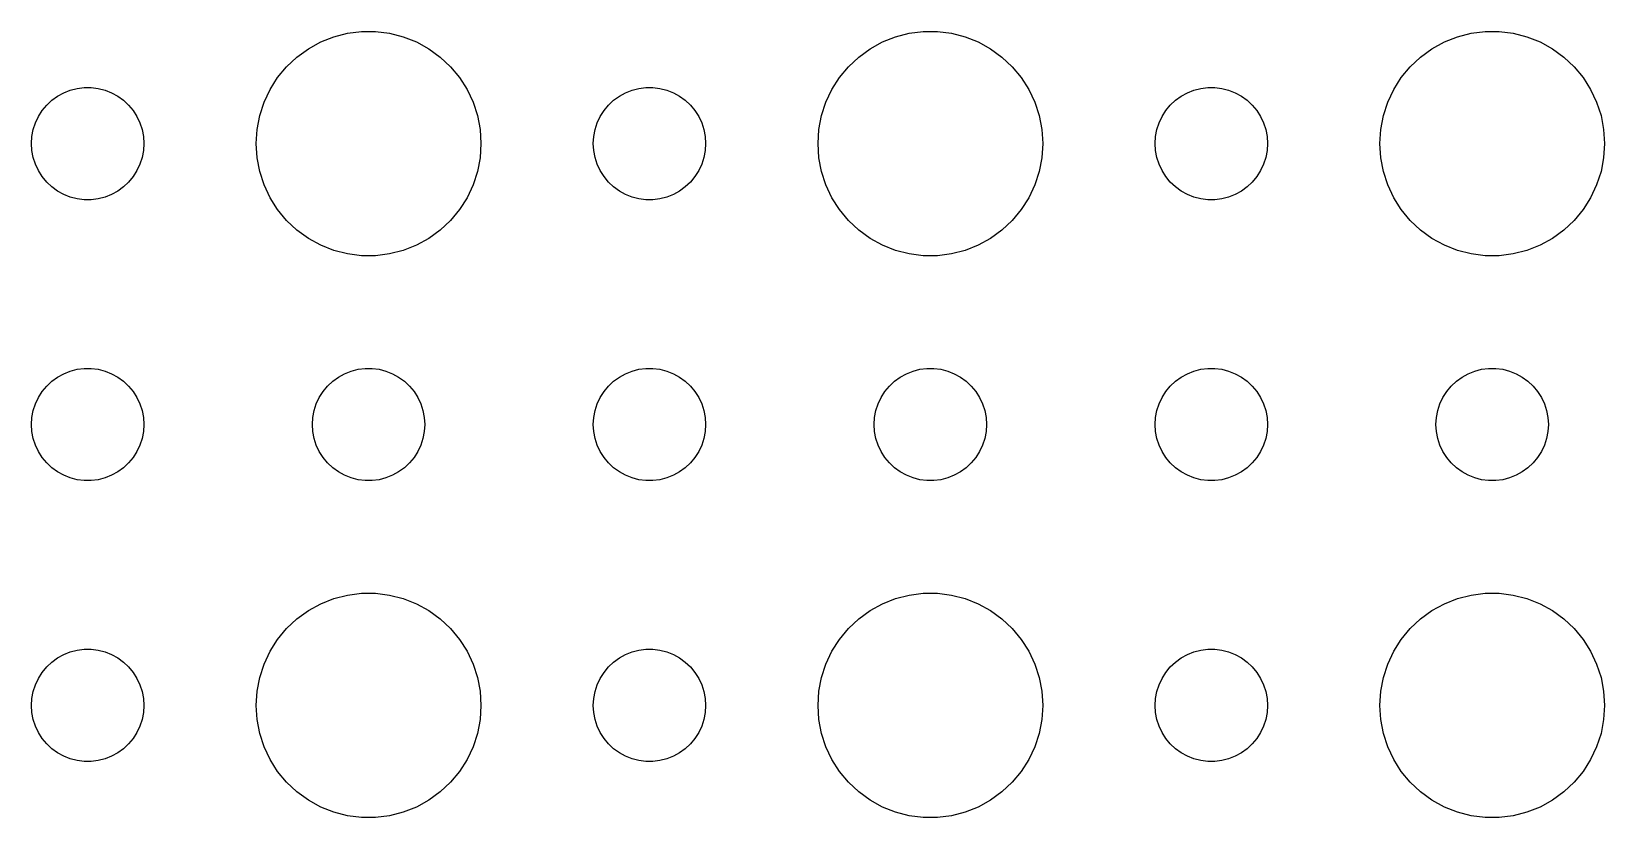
# Model space of a CAD drawing. Header units: metres. Extents: x -157 to 157, y -157 to 157.
# Drawn here: x -39 to 3, y 57.01 to 77.99 of the extents above; entities that cross this region are included whole.
import ezdxf

# ---------------------------------------------------------------- set-up
doc = ezdxf.new("R2010")
doc.units = ezdxf.units.M

msp = doc.modelspace()

# ---------------------------------------------------------------- linework, layer by layer
for p, q in [((-31.6075, 77.533), (-31.2773, 77.7145)), ((-31.2773, 77.7145), (-30.927, 77.8532)), ((-30.927, 77.8532), (-30.5621, 77.9469)), ((-30.5621, 77.9469), (-30.1884, 77.9941)), ((-30.1884, 77.9941), (-29.8116, 77.9941)), ((-29.8116, 77.9941), (-29.4379, 77.9469)), ((-29.4379, 77.9469), (-29.0729, 77.8532)), ((-29.0729, 77.8532), (-28.7227, 77.7145)), ((-28.7227, 77.7145), (-28.3925, 77.533)), ((-16.6075, 77.533), (-16.2773, 77.7145)), ((-16.2773, 77.7145), (-15.927, 77.8532)), ((-15.927, 77.8532), (-15.5621, 77.9469)), ((-15.5621, 77.9469), (-15.1884, 77.9941)), ((-15.1884, 77.9941), (-14.8116, 77.9941)), ((-14.8116, 77.9941), (-14.4379, 77.9469)), ((-14.4379, 77.9469), (-14.0729, 77.8532)), ((-14.0729, 77.8532), (-13.7227, 77.7145)), ((-13.7227, 77.7145), (-13.3925, 77.533)), ((-1.60747, 77.533), (-1.27733, 77.7145)), ((-1.27733, 77.7145), (-0.92705, 77.8532)), ((-0.92705, 77.8532), (-0.56213, 77.9469)), ((-0.56213, 77.9469), (-0.18837, 77.9941)), ((-0.18837, 77.9941), (0.18837, 77.9941)), ((0.18837, 77.9941), (0.56213, 77.9469)), ((0.56213, 77.9469), (0.92705, 77.8532)), ((0.92705, 77.8532), (1.27733, 77.7145)), ((1.27733, 77.7145), (1.60747, 77.533)), ((-32.1869, 77.0536), (-31.9123, 77.3115)), ((-31.9123, 77.3115), (-31.6075, 77.533)), ((-28.3925, 77.533), (-28.0877, 77.3115)), ((-28.0877, 77.3115), (-27.8131, 77.0536)), ((-17.1869, 77.0536), (-16.9123, 77.3115)), ((-16.9123, 77.3115), (-16.6075, 77.533)), ((-13.3925, 77.533), (-13.0877, 77.3115)), ((-13.0877, 77.3115), (-12.8131, 77.0536)), ((-2.1869, 77.0536), (-1.91226, 77.3115)), ((-1.91226, 77.3115), (-1.60747, 77.533)), ((1.60747, 77.533), (1.91226, 77.3115)), ((1.91226, 77.3115), (2.1869, 77.0536)), ((-32.427, 76.7634), (-32.1869, 77.0536)), ((-27.8131, 77.0536), (-27.5729, 76.7634)), ((-17.427, 76.7634), (-17.1869, 77.0536)), ((-12.8131, 77.0536), (-12.5729, 76.7634)), ((-2.42705, 76.7634), (-2.1869, 77.0536)), ((2.1869, 77.0536), (2.42705, 76.7634)), ((-37.9635, 76.4266), (-37.7811, 76.4734)), ((-37.7811, 76.4734), (-37.5942, 76.497)), ((-37.5942, 76.497), (-37.4058, 76.497)), ((-37.4058, 76.497), (-37.2189, 76.4734)), ((-37.2189, 76.4734), (-37.0365, 76.4266)), ((-32.7893, 76.1044), (-32.6289, 76.4453)), ((-32.6289, 76.4453), (-32.427, 76.7634)), ((-27.5729, 76.7634), (-27.3711, 76.4453)), ((-27.3711, 76.4453), (-27.2107, 76.1044)), ((-22.9635, 76.4266), (-22.7811, 76.4734)), ((-22.7811, 76.4734), (-22.5942, 76.497)), ((-22.5942, 76.497), (-22.4058, 76.497)), ((-22.4058, 76.497), (-22.2189, 76.4734)), ((-22.2189, 76.4734), (-22.0365, 76.4266)), ((-17.7893, 76.1044), (-17.6289, 76.4453)), ((-17.6289, 76.4453), (-17.427, 76.7634)), ((-12.5729, 76.7634), (-12.3711, 76.4453)), ((-12.3711, 76.4453), (-12.2107, 76.1044)), ((-7.96352, 76.4266), (-7.78107, 76.4734)), ((-7.78107, 76.4734), (-7.59418, 76.497)), ((-7.59418, 76.497), (-7.40581, 76.497)), ((-7.40581, 76.497), (-7.21892, 76.4734)), ((-7.21892, 76.4734), (-7.03647, 76.4266)), ((-2.78932, 76.1044), (-2.62891, 76.4453)), ((-2.62891, 76.4453), (-2.42705, 76.7634)), ((2.42705, 76.7634), (2.62891, 76.4453)), ((2.62891, 76.4453), (2.78932, 76.1044)), ((-38.7135, 75.8817), (-38.5934, 76.0268)), ((-38.5934, 76.0268), (-38.4561, 76.1558)), ((-38.4561, 76.1558), (-38.3037, 76.2665)), ((-38.3037, 76.2665), (-38.1387, 76.3572)), ((-38.1387, 76.3572), (-37.9635, 76.4266)), ((-37.0365, 76.4266), (-36.8613, 76.3572)), ((-36.8613, 76.3572), (-36.6963, 76.2665)), ((-36.6963, 76.2665), (-36.5439, 76.1558)), ((-36.5439, 76.1558), (-36.4065, 76.0268)), ((-36.4065, 76.0268), (-36.2865, 75.8817)), ((-32.9057, 75.7461), (-32.7893, 76.1044)), ((-27.2107, 76.1044), (-27.0942, 75.7461)), ((-23.7135, 75.8817), (-23.5934, 76.0268)), ((-23.5934, 76.0268), (-23.4561, 76.1558)), ((-23.4561, 76.1558), (-23.3037, 76.2665)), ((-23.3037, 76.2665), (-23.1387, 76.3572)), ((-23.1387, 76.3572), (-22.9635, 76.4266)), ((-22.0365, 76.4266), (-21.8613, 76.3572)), ((-21.8613, 76.3572), (-21.6963, 76.2665)), ((-21.6963, 76.2665), (-21.5439, 76.1558)), ((-21.5439, 76.1558), (-21.4065, 76.0268)), ((-21.4065, 76.0268), (-21.2865, 75.8817)), ((-17.9057, 75.7461), (-17.7893, 76.1044)), ((-12.2107, 76.1044), (-12.0942, 75.7461)), ((-8.71352, 75.8817), (-8.59344, 76.0268)), ((-8.59344, 76.0268), (-8.45613, 76.1558)), ((-8.45613, 76.1558), (-8.30373, 76.2665)), ((-8.30373, 76.2665), (-8.13866, 76.3572)), ((-8.13866, 76.3572), (-7.96352, 76.4266)), ((-7.03647, 76.4266), (-6.86133, 76.3572)), ((-6.86133, 76.3572), (-6.69626, 76.2665)), ((-6.69626, 76.2665), (-6.54385, 76.1558)), ((-6.54385, 76.1558), (-6.40654, 76.0268)), ((-6.40654, 76.0268), (-6.28647, 75.8817)), ((-2.90575, 75.7461), (-2.78932, 76.1044)), ((2.78932, 76.1044), (2.90575, 75.7461)), ((-38.8947, 75.5522), (-38.8145, 75.7226)), ((-38.8145, 75.7226), (-38.7135, 75.8817)), ((-36.2865, 75.8817), (-36.1855, 75.7226)), ((-36.1855, 75.7226), (-36.1053, 75.5522)), ((-32.9763, 75.376), (-32.9057, 75.7461)), ((-27.0942, 75.7461), (-27.0237, 75.376)), ((-23.8947, 75.5522), (-23.8145, 75.7226)), ((-23.8145, 75.7226), (-23.7135, 75.8817)), ((-21.2865, 75.8817), (-21.1855, 75.7226)), ((-21.1855, 75.7226), (-21.1053, 75.5522)), ((-17.9763, 75.376), (-17.9057, 75.7461)), ((-12.0942, 75.7461), (-12.0237, 75.376)), ((-8.89465, 75.5522), (-8.81445, 75.7226)), ((-8.81445, 75.7226), (-8.71352, 75.8817)), ((-6.28647, 75.8817), (-6.18553, 75.7226)), ((-6.18553, 75.7226), (-6.10533, 75.5522)), ((-2.97633, 75.376), (-2.90575, 75.7461)), ((2.90575, 75.7461), (2.97633, 75.376)), ((-39, 75), (-38.9882, 75.188)), ((-38.9882, 75.188), (-38.9529, 75.373)), ((-38.9529, 75.373), (-38.8947, 75.5522)), ((-36.1053, 75.5522), (-36.0471, 75.373)), ((-36.0471, 75.373), (-36.0118, 75.188)), ((-36.0118, 75.188), (-36, 75)), ((-33, 75), (-32.9763, 75.376)), ((-27.0237, 75.376), (-27, 75)), ((-24, 75), (-23.9882, 75.188)), ((-23.9882, 75.188), (-23.9529, 75.373)), ((-23.9529, 75.373), (-23.8947, 75.5522)), ((-21.1053, 75.5522), (-21.0471, 75.373)), ((-21.0471, 75.373), (-21.0118, 75.188)), ((-21.0118, 75.188), (-21, 75)), ((-18, 75), (-17.9763, 75.376)), ((-12.0237, 75.376), (-12, 75)), ((-9, 75), (-8.98816, 75.188)), ((-8.98816, 75.188), (-8.95287, 75.373)), ((-8.95287, 75.373), (-8.89465, 75.5522)), ((-6.10533, 75.5522), (-6.04712, 75.373)), ((-6.04712, 75.373), (-6.01183, 75.188)), ((-6.01183, 75.188), (-6, 75)), ((-3, 75), (-2.97633, 75.376)), ((2.97633, 75.376), (3, 75)), ((-38.9882, 74.812), (-39, 75)), ((-38.9529, 74.627), (-38.9882, 74.812)), ((-36.0118, 74.812), (-36.0471, 74.627)), ((-36, 75), (-36.0118, 74.812)), ((-32.9763, 74.624), (-33, 75)), ((-27, 75), (-27.0237, 74.624)), ((-23.9882, 74.812), (-24, 75)), ((-23.9529, 74.627), (-23.9882, 74.812)), ((-21.0118, 74.812), (-21.0471, 74.627)), ((-21, 75), (-21.0118, 74.812)), ((-17.9763, 74.624), (-18, 75)), ((-12, 75), (-12.0237, 74.624)), ((-8.98816, 74.812), (-9, 75)), ((-8.95287, 74.627), (-8.98816, 74.812)), ((-6.01183, 74.812), (-6.04712, 74.627)), ((-6, 75), (-6.01183, 74.812)), ((-2.97633, 74.624), (-3, 75)), ((3, 75), (2.97633, 74.624)), ((-38.8947, 74.4478), (-38.9529, 74.627)), ((-38.8145, 74.2774), (-38.8947, 74.4478)), ((-36.1053, 74.4478), (-36.1855, 74.2774)), ((-36.0471, 74.627), (-36.1053, 74.4478)), ((-32.9057, 74.2539), (-32.9763, 74.624)), ((-27.0237, 74.624), (-27.0942, 74.2539)), ((-23.8947, 74.4478), (-23.9529, 74.627)), ((-23.8145, 74.2774), (-23.8947, 74.4478)), ((-21.1053, 74.4478), (-21.1855, 74.2774)), ((-21.0471, 74.627), (-21.1053, 74.4478)), ((-17.9057, 74.2539), (-17.9763, 74.624)), ((-12.0237, 74.624), (-12.0942, 74.2539)), ((-8.89465, 74.4478), (-8.95287, 74.627)), ((-8.81445, 74.2774), (-8.89465, 74.4478)), ((-6.10533, 74.4478), (-6.18553, 74.2774)), ((-6.04712, 74.627), (-6.10533, 74.4478)), ((-2.90575, 74.2539), (-2.97633, 74.624)), ((2.97633, 74.624), (2.90575, 74.2539)), ((-38.7135, 74.1183), (-38.8145, 74.2774)), ((-38.5934, 73.9732), (-38.7135, 74.1183)), ((-38.4561, 73.8442), (-38.5934, 73.9732)), ((-36.4065, 73.9732), (-36.5439, 73.8442)), ((-36.2865, 74.1183), (-36.4065, 73.9732)), ((-36.1855, 74.2774), (-36.2865, 74.1183)), ((-32.7893, 73.8956), (-32.9057, 74.2539)), ((-27.0942, 74.2539), (-27.2107, 73.8956)), ((-23.7135, 74.1183), (-23.8145, 74.2774)), ((-23.5934, 73.9732), (-23.7135, 74.1183)), ((-23.4561, 73.8442), (-23.5934, 73.9732)), ((-21.4065, 73.9732), (-21.5439, 73.8442)), ((-21.2865, 74.1183), (-21.4065, 73.9732)), ((-21.1855, 74.2774), (-21.2865, 74.1183)), ((-17.7893, 73.8956), (-17.9057, 74.2539)), ((-12.0942, 74.2539), (-12.2107, 73.8956)), ((-8.71352, 74.1183), (-8.81445, 74.2774)), ((-8.59344, 73.9732), (-8.71352, 74.1183)), ((-8.45613, 73.8442), (-8.59344, 73.9732)), ((-6.40654, 73.9732), (-6.54385, 73.8442)), ((-6.28647, 74.1183), (-6.40654, 73.9732)), ((-6.18553, 74.2774), (-6.28647, 74.1183)), ((-2.78932, 73.8956), (-2.90575, 74.2539)), ((2.90575, 74.2539), (2.78932, 73.8956)), ((-38.3037, 73.7335), (-38.4561, 73.8442)), ((-38.1387, 73.6428), (-38.3037, 73.7335)), ((-37.9635, 73.5734), (-38.1387, 73.6428)), ((-37.7811, 73.5266), (-37.9635, 73.5734)), ((-37.5942, 73.503), (-37.7811, 73.5266)), ((-37.4058, 73.503), (-37.5942, 73.503)), ((-37.2189, 73.5266), (-37.4058, 73.503)), ((-37.0365, 73.5734), (-37.2189, 73.5266)), ((-36.8613, 73.6428), (-37.0365, 73.5734)), ((-36.6963, 73.7335), (-36.8613, 73.6428)), ((-36.5439, 73.8442), (-36.6963, 73.7335)), ((-32.6289, 73.5547), (-32.7893, 73.8956)), ((-32.427, 73.2366), (-32.6289, 73.5547)), ((-27.3711, 73.5547), (-27.5729, 73.2366)), ((-27.2107, 73.8956), (-27.3711, 73.5547)), ((-23.3037, 73.7335), (-23.4561, 73.8442)), ((-23.1387, 73.6428), (-23.3037, 73.7335)), ((-22.9635, 73.5734), (-23.1387, 73.6428)), ((-22.7811, 73.5266), (-22.9635, 73.5734)), ((-22.5942, 73.503), (-22.7811, 73.5266)), ((-22.4058, 73.503), (-22.5942, 73.503)), ((-22.2189, 73.5266), (-22.4058, 73.503)), ((-22.0365, 73.5734), (-22.2189, 73.5266)), ((-21.8613, 73.6428), (-22.0365, 73.5734)), ((-21.6963, 73.7335), (-21.8613, 73.6428)), ((-21.5439, 73.8442), (-21.6963, 73.7335)), ((-17.6289, 73.5547), (-17.7893, 73.8956)), ((-17.427, 73.2366), (-17.6289, 73.5547)), ((-12.3711, 73.5547), (-12.5729, 73.2366)), ((-12.2107, 73.8956), (-12.3711, 73.5547)), ((-8.30373, 73.7335), (-8.45613, 73.8442)), ((-8.13866, 73.6428), (-8.30373, 73.7335)), ((-7.96352, 73.5734), (-8.13866, 73.6428)), ((-7.78107, 73.5266), (-7.96352, 73.5734)), ((-7.59418, 73.503), (-7.78107, 73.5266)), ((-7.40581, 73.503), (-7.59418, 73.503)), ((-7.21892, 73.5266), (-7.40581, 73.503)), ((-7.03647, 73.5734), (-7.21892, 73.5266)), ((-6.86133, 73.6428), (-7.03647, 73.5734)), ((-6.69626, 73.7335), (-6.86133, 73.6428)), ((-6.54385, 73.8442), (-6.69626, 73.7335)), ((-2.62891, 73.5547), (-2.78932, 73.8956)), ((-2.42705, 73.2366), (-2.62891, 73.5547)), ((2.62891, 73.5547), (2.42705, 73.2366)), ((2.78932, 73.8956), (2.62891, 73.5547)), ((-32.1869, 72.9464), (-32.427, 73.2366)), ((-27.5729, 73.2366), (-27.8131, 72.9464)), ((-17.1869, 72.9464), (-17.427, 73.2366)), ((-12.5729, 73.2366), (-12.8131, 72.9464)), ((-2.1869, 72.9464), (-2.42705, 73.2366)), ((2.42705, 73.2366), (2.1869, 72.9464)), ((-31.9123, 72.6885), (-32.1869, 72.9464)), ((-31.6075, 72.467), (-31.9123, 72.6885)), ((-28.0877, 72.6885), (-28.3925, 72.467)), ((-27.8131, 72.9464), (-28.0877, 72.6885)), ((-16.9123, 72.6885), (-17.1869, 72.9464)), ((-16.6075, 72.467), (-16.9123, 72.6885)), ((-13.0877, 72.6885), (-13.3925, 72.467)), ((-12.8131, 72.9464), (-13.0877, 72.6885)), ((-1.91226, 72.6885), (-2.1869, 72.9464)), ((-1.60747, 72.467), (-1.91226, 72.6885)), ((1.91226, 72.6885), (1.60747, 72.467)), ((2.1869, 72.9464), (1.91226, 72.6885)), ((-31.2773, 72.2855), (-31.6075, 72.467)), ((-30.927, 72.1468), (-31.2773, 72.2855)), ((-28.7227, 72.2855), (-29.0729, 72.1468)), ((-28.3925, 72.467), (-28.7227, 72.2855)), ((-16.2773, 72.2855), (-16.6075, 72.467)), ((-15.927, 72.1468), (-16.2773, 72.2855)), ((-13.7227, 72.2855), (-14.0729, 72.1468)), ((-13.3925, 72.467), (-13.7227, 72.2855)), ((-1.27733, 72.2855), (-1.60747, 72.467)), ((-0.92705, 72.1468), (-1.27733, 72.2855)), ((1.27733, 72.2855), (0.92705, 72.1468)), ((1.60747, 72.467), (1.27733, 72.2855)), ((-30.5621, 72.0531), (-30.927, 72.1468)), ((-30.1884, 72.0059), (-30.5621, 72.0531)), ((-29.8116, 72.0059), (-30.1884, 72.0059)), ((-29.4379, 72.0531), (-29.8116, 72.0059)), ((-29.0729, 72.1468), (-29.4379, 72.0531)), ((-15.5621, 72.0531), (-15.927, 72.1468)), ((-15.1884, 72.0059), (-15.5621, 72.0531)), ((-14.8116, 72.0059), (-15.1884, 72.0059)), ((-14.4379, 72.0531), (-14.8116, 72.0059)), ((-14.0729, 72.1468), (-14.4379, 72.0531)), ((-0.56213, 72.0531), (-0.92705, 72.1468)), ((-0.18837, 72.0059), (-0.56213, 72.0531)), ((0.18837, 72.0059), (-0.18837, 72.0059)), ((0.56213, 72.0531), (0.18837, 72.0059)), ((0.92705, 72.1468), (0.56213, 72.0531)), ((-38.1387, 68.8572), (-37.9635, 68.9266)), ((-37.9635, 68.9266), (-37.7811, 68.9734)), ((-37.7811, 68.9734), (-37.5942, 68.997)), ((-37.5942, 68.997), (-37.4058, 68.997)), ((-37.4058, 68.997), (-37.2189, 68.9734)), ((-37.2189, 68.9734), (-37.0365, 68.9266)), ((-37.0365, 68.9266), (-36.8613, 68.8572)), ((-30.6387, 68.8572), (-30.4635, 68.9266)), ((-30.4635, 68.9266), (-30.2811, 68.9734)), ((-30.2811, 68.9734), (-30.0942, 68.997)), ((-30.0942, 68.997), (-29.9058, 68.997)), ((-29.9058, 68.997), (-29.7189, 68.9734)), ((-29.7189, 68.9734), (-29.5365, 68.9266)), ((-29.5365, 68.9266), (-29.3613, 68.8572)), ((-23.1387, 68.8572), (-22.9635, 68.9266)), ((-22.9635, 68.9266), (-22.7811, 68.9734)), ((-22.7811, 68.9734), (-22.5942, 68.997)), ((-22.5942, 68.997), (-22.4058, 68.997)), ((-22.4058, 68.997), (-22.2189, 68.9734)), ((-22.2189, 68.9734), (-22.0365, 68.9266)), ((-22.0365, 68.9266), (-21.8613, 68.8572)), ((-15.6387, 68.8572), (-15.4635, 68.9266)), ((-15.4635, 68.9266), (-15.2811, 68.9734)), ((-15.2811, 68.9734), (-15.0942, 68.997)), ((-15.0942, 68.997), (-14.9058, 68.997)), ((-14.9058, 68.997), (-14.7189, 68.9734)), ((-14.7189, 68.9734), (-14.5365, 68.9266)), ((-14.5365, 68.9266), (-14.3613, 68.8572)), ((-8.13866, 68.8572), (-7.96352, 68.9266)), ((-7.96352, 68.9266), (-7.78107, 68.9734)), ((-7.78107, 68.9734), (-7.59418, 68.997)), ((-7.59418, 68.997), (-7.40581, 68.997)), ((-7.40581, 68.997), (-7.21892, 68.9734)), ((-7.21892, 68.9734), (-7.03647, 68.9266)), ((-7.03647, 68.9266), (-6.86133, 68.8572)), ((-0.63866, 68.8572), (-0.46352, 68.9266)), ((-0.46352, 68.9266), (-0.28107, 68.9734)), ((-0.28107, 68.9734), (-0.09418, 68.997)), ((-0.09418, 68.997), (0.09418, 68.997)), ((0.09418, 68.997), (0.28107, 68.9734)), ((0.28107, 68.9734), (0.46352, 68.9266)), ((0.46352, 68.9266), (0.63866, 68.8572)), ((-38.7135, 68.3817), (-38.5934, 68.5268)), ((-38.5934, 68.5268), (-38.4561, 68.6558)), ((-38.4561, 68.6558), (-38.3037, 68.7665)), ((-38.3037, 68.7665), (-38.1387, 68.8572)), ((-36.8613, 68.8572), (-36.6963, 68.7665)), ((-36.6963, 68.7665), (-36.5439, 68.6558)), ((-36.5439, 68.6558), (-36.4065, 68.5268)), ((-36.4065, 68.5268), (-36.2865, 68.3817)), ((-31.2135, 68.3817), (-31.0934, 68.5268)), ((-31.0934, 68.5268), (-30.9561, 68.6558)), ((-30.9561, 68.6558), (-30.8037, 68.7665)), ((-30.8037, 68.7665), (-30.6387, 68.8572)), ((-29.3613, 68.8572), (-29.1963, 68.7665)), ((-29.1963, 68.7665), (-29.0439, 68.6558)), ((-29.0439, 68.6558), (-28.9065, 68.5268)), ((-28.9065, 68.5268), (-28.7865, 68.3817)), ((-23.7135, 68.3817), (-23.5934, 68.5268)), ((-23.5934, 68.5268), (-23.4561, 68.6558)), ((-23.4561, 68.6558), (-23.3037, 68.7665)), ((-23.3037, 68.7665), (-23.1387, 68.8572)), ((-21.8613, 68.8572), (-21.6963, 68.7665)), ((-21.6963, 68.7665), (-21.5439, 68.6558)), ((-21.5439, 68.6558), (-21.4065, 68.5268)), ((-21.4065, 68.5268), (-21.2865, 68.3817)), ((-16.2135, 68.3817), (-16.0934, 68.5268)), ((-16.0934, 68.5268), (-15.9561, 68.6558)), ((-15.9561, 68.6558), (-15.8037, 68.7665)), ((-15.8037, 68.7665), (-15.6387, 68.8572)), ((-14.3613, 68.8572), (-14.1963, 68.7665)), ((-14.1963, 68.7665), (-14.0439, 68.6558)), ((-14.0439, 68.6558), (-13.9065, 68.5268)), ((-13.9065, 68.5268), (-13.7865, 68.3817)), ((-8.71352, 68.3817), (-8.59344, 68.5268)), ((-8.59344, 68.5268), (-8.45613, 68.6558)), ((-8.45613, 68.6558), (-8.30373, 68.7665)), ((-8.30373, 68.7665), (-8.13866, 68.8572)), ((-6.86133, 68.8572), (-6.69626, 68.7665)), ((-6.69626, 68.7665), (-6.54385, 68.6558)), ((-6.54385, 68.6558), (-6.40654, 68.5268)), ((-6.40654, 68.5268), (-6.28647, 68.3817)), ((-1.21352, 68.3817), (-1.09344, 68.5268)), ((-1.09344, 68.5268), (-0.95613, 68.6558)), ((-0.95613, 68.6558), (-0.80373, 68.7665)), ((-0.80373, 68.7665), (-0.63866, 68.8572)), ((0.63866, 68.8572), (0.80373, 68.7665)), ((0.80373, 68.7665), (0.95613, 68.6558)), ((0.95613, 68.6558), (1.09344, 68.5268)), ((1.09344, 68.5268), (1.21352, 68.3817)), ((-38.9529, 67.873), (-38.8947, 68.0522)), ((-38.8947, 68.0522), (-38.8145, 68.2226)), ((-38.8145, 68.2226), (-38.7135, 68.3817)), ((-36.2865, 68.3817), (-36.1855, 68.2226)), ((-36.1855, 68.2226), (-36.1053, 68.0522)), ((-36.1053, 68.0522), (-36.0471, 67.873)), ((-31.4529, 67.873), (-31.3947, 68.0522)), ((-31.3947, 68.0522), (-31.3145, 68.2226)), ((-31.3145, 68.2226), (-31.2135, 68.3817)), ((-28.7865, 68.3817), (-28.6855, 68.2226)), ((-28.6855, 68.2226), (-28.6053, 68.0522)), ((-28.6053, 68.0522), (-28.5471, 67.873)), ((-23.9529, 67.873), (-23.8947, 68.0522)), ((-23.8947, 68.0522), (-23.8145, 68.2226)), ((-23.8145, 68.2226), (-23.7135, 68.3817)), ((-21.2865, 68.3817), (-21.1855, 68.2226)), ((-21.1855, 68.2226), (-21.1053, 68.0522)), ((-21.1053, 68.0522), (-21.0471, 67.873)), ((-16.4529, 67.873), (-16.3947, 68.0522)), ((-16.3947, 68.0522), (-16.3145, 68.2226)), ((-16.3145, 68.2226), (-16.2135, 68.3817)), ((-13.7865, 68.3817), (-13.6855, 68.2226)), ((-13.6855, 68.2226), (-13.6053, 68.0522)), ((-13.6053, 68.0522), (-13.5471, 67.873)), ((-8.95287, 67.873), (-8.89465, 68.0522)), ((-8.89465, 68.0522), (-8.81445, 68.2226)), ((-8.81445, 68.2226), (-8.71352, 68.3817)), ((-6.28647, 68.3817), (-6.18553, 68.2226)), ((-6.18553, 68.2226), (-6.10533, 68.0522)), ((-6.10533, 68.0522), (-6.04712, 67.873)), ((-1.45287, 67.873), (-1.39465, 68.0522)), ((-1.39465, 68.0522), (-1.31445, 68.2226)), ((-1.31445, 68.2226), (-1.21352, 68.3817)), ((1.21352, 68.3817), (1.31445, 68.2226)), ((1.31445, 68.2226), (1.39465, 68.0522)), ((1.39465, 68.0522), (1.45287, 67.873)), ((-39, 67.5), (-38.9882, 67.688)), ((-38.9882, 67.688), (-38.9529, 67.873)), ((-36.0471, 67.873), (-36.0118, 67.688)), ((-36.0118, 67.688), (-36, 67.5)), ((-31.5, 67.5), (-31.4882, 67.688)), ((-31.4882, 67.688), (-31.4529, 67.873)), ((-28.5471, 67.873), (-28.5118, 67.688)), ((-28.5118, 67.688), (-28.5, 67.5)), ((-24, 67.5), (-23.9882, 67.688)), ((-23.9882, 67.688), (-23.9529, 67.873)), ((-21.0471, 67.873), (-21.0118, 67.688)), ((-21.0118, 67.688), (-21, 67.5)), ((-16.5, 67.5), (-16.4882, 67.688)), ((-16.4882, 67.688), (-16.4529, 67.873)), ((-13.5471, 67.873), (-13.5118, 67.688)), ((-13.5118, 67.688), (-13.5, 67.5)), ((-9, 67.5), (-8.98816, 67.688)), ((-8.98816, 67.688), (-8.95287, 67.873)), ((-6.04712, 67.873), (-6.01183, 67.688)), ((-6.01183, 67.688), (-6, 67.5)), ((-1.5, 67.5), (-1.48816, 67.688)), ((-1.48816, 67.688), (-1.45287, 67.873)), ((1.45287, 67.873), (1.48816, 67.688)), ((1.48816, 67.688), (1.5, 67.5)), ((-38.9882, 67.312), (-39, 67.5)), ((-38.9529, 67.127), (-38.9882, 67.312)), ((-36.0118, 67.312), (-36.0471, 67.127)), ((-36, 67.5), (-36.0118, 67.312)), ((-31.4882, 67.312), (-31.5, 67.5)), ((-31.4529, 67.127), (-31.4882, 67.312)), ((-28.5118, 67.312), (-28.5471, 67.127)), ((-28.5, 67.5), (-28.5118, 67.312)), ((-23.9882, 67.312), (-24, 67.5)), ((-23.9529, 67.127), (-23.9882, 67.312)), ((-21.0118, 67.312), (-21.0471, 67.127)), ((-21, 67.5), (-21.0118, 67.312)), ((-16.4882, 67.312), (-16.5, 67.5)), ((-16.4529, 67.127), (-16.4882, 67.312)), ((-13.5118, 67.312), (-13.5471, 67.127)), ((-13.5, 67.5), (-13.5118, 67.312)), ((-8.98816, 67.312), (-9, 67.5)), ((-8.95287, 67.127), (-8.98816, 67.312)), ((-6.01183, 67.312), (-6.04712, 67.127)), ((-6, 67.5), (-6.01183, 67.312)), ((-1.48816, 67.312), (-1.5, 67.5)), ((-1.45287, 67.127), (-1.48816, 67.312)), ((1.48816, 67.312), (1.45287, 67.127)), ((1.5, 67.5), (1.48816, 67.312)), ((-38.8947, 66.9478), (-38.9529, 67.127)), ((-38.8145, 66.7774), (-38.8947, 66.9478)), ((-36.1053, 66.9478), (-36.1855, 66.7774)), ((-36.0471, 67.127), (-36.1053, 66.9478)), ((-31.3947, 66.9478), (-31.4529, 67.127)), ((-31.3145, 66.7774), (-31.3947, 66.9478)), ((-28.6053, 66.9478), (-28.6855, 66.7774)), ((-28.5471, 67.127), (-28.6053, 66.9478)), ((-23.8947, 66.9478), (-23.9529, 67.127)), ((-23.8145, 66.7774), (-23.8947, 66.9478)), ((-21.1053, 66.9478), (-21.1855, 66.7774)), ((-21.0471, 67.127), (-21.1053, 66.9478)), ((-16.3947, 66.9478), (-16.4529, 67.127)), ((-16.3145, 66.7774), (-16.3947, 66.9478)), ((-13.6053, 66.9478), (-13.6855, 66.7774)), ((-13.5471, 67.127), (-13.6053, 66.9478)), ((-8.89465, 66.9478), (-8.95287, 67.127)), ((-8.81445, 66.7774), (-8.89465, 66.9478)), ((-6.10533, 66.9478), (-6.18553, 66.7774)), ((-6.04712, 67.127), (-6.10533, 66.9478)), ((-1.39465, 66.9478), (-1.45287, 67.127)), ((-1.31445, 66.7774), (-1.39465, 66.9478)), ((1.39465, 66.9478), (1.31445, 66.7774)), ((1.45287, 67.127), (1.39465, 66.9478)), ((-38.7135, 66.6183), (-38.8145, 66.7774)), ((-38.5934, 66.4732), (-38.7135, 66.6183)), ((-38.4561, 66.3442), (-38.5934, 66.4732)), ((-36.4065, 66.4732), (-36.5439, 66.3442)), ((-36.2865, 66.6183), (-36.4065, 66.4732)), ((-36.1855, 66.7774), (-36.2865, 66.6183)), ((-31.2135, 66.6183), (-31.3145, 66.7774)), ((-31.0934, 66.4732), (-31.2135, 66.6183)), ((-30.9561, 66.3442), (-31.0934, 66.4732)), ((-28.9065, 66.4732), (-29.0439, 66.3442)), ((-28.7865, 66.6183), (-28.9065, 66.4732)), ((-28.6855, 66.7774), (-28.7865, 66.6183)), ((-23.7135, 66.6183), (-23.8145, 66.7774)), ((-23.5934, 66.4732), (-23.7135, 66.6183)), ((-23.4561, 66.3442), (-23.5934, 66.4732)), ((-21.4065, 66.4732), (-21.5439, 66.3442)), ((-21.2865, 66.6183), (-21.4065, 66.4732)), ((-21.1855, 66.7774), (-21.2865, 66.6183)), ((-16.2135, 66.6183), (-16.3145, 66.7774)), ((-16.0934, 66.4732), (-16.2135, 66.6183)), ((-15.9561, 66.3442), (-16.0934, 66.4732)), ((-13.9065, 66.4732), (-14.0439, 66.3442)), ((-13.7865, 66.6183), (-13.9065, 66.4732)), ((-13.6855, 66.7774), (-13.7865, 66.6183)), ((-8.71352, 66.6183), (-8.81445, 66.7774)), ((-8.59344, 66.4732), (-8.71352, 66.6183)), ((-8.45613, 66.3442), (-8.59344, 66.4732)), ((-6.40654, 66.4732), (-6.54385, 66.3442)), ((-6.28647, 66.6183), (-6.40654, 66.4732)), ((-6.18553, 66.7774), (-6.28647, 66.6183)), ((-1.21352, 66.6183), (-1.31445, 66.7774)), ((-1.09344, 66.4732), (-1.21352, 66.6183)), ((-0.95613, 66.3442), (-1.09344, 66.4732)), ((1.09344, 66.4732), (0.95613, 66.3442)), ((1.21352, 66.6183), (1.09344, 66.4732)), ((1.31445, 66.7774), (1.21352, 66.6183)), ((-38.3037, 66.2335), (-38.4561, 66.3442)), ((-38.1387, 66.1428), (-38.3037, 66.2335)), ((-37.9635, 66.0734), (-38.1387, 66.1428)), ((-37.7811, 66.0266), (-37.9635, 66.0734)), ((-37.5942, 66.003), (-37.7811, 66.0266)), ((-37.4058, 66.003), (-37.5942, 66.003)), ((-37.2189, 66.0266), (-37.4058, 66.003)), ((-37.0365, 66.0734), (-37.2189, 66.0266)), ((-36.8613, 66.1428), (-37.0365, 66.0734)), ((-36.6963, 66.2335), (-36.8613, 66.1428)), ((-36.5439, 66.3442), (-36.6963, 66.2335)), ((-30.8037, 66.2335), (-30.9561, 66.3442)), ((-30.6387, 66.1428), (-30.8037, 66.2335)), ((-30.4635, 66.0734), (-30.6387, 66.1428)), ((-30.2811, 66.0266), (-30.4635, 66.0734)), ((-30.0942, 66.003), (-30.2811, 66.0266)), ((-29.9058, 66.003), (-30.0942, 66.003)), ((-29.7189, 66.0266), (-29.9058, 66.003)), ((-29.5365, 66.0734), (-29.7189, 66.0266)), ((-29.3613, 66.1428), (-29.5365, 66.0734)), ((-29.1963, 66.2335), (-29.3613, 66.1428)), ((-29.0439, 66.3442), (-29.1963, 66.2335)), ((-23.3037, 66.2335), (-23.4561, 66.3442)), ((-23.1387, 66.1428), (-23.3037, 66.2335)), ((-22.9635, 66.0734), (-23.1387, 66.1428)), ((-22.7811, 66.0266), (-22.9635, 66.0734)), ((-22.5942, 66.003), (-22.7811, 66.0266)), ((-22.4058, 66.003), (-22.5942, 66.003)), ((-22.2189, 66.0266), (-22.4058, 66.003)), ((-22.0365, 66.0734), (-22.2189, 66.0266)), ((-21.8613, 66.1428), (-22.0365, 66.0734)), ((-21.6963, 66.2335), (-21.8613, 66.1428)), ((-21.5439, 66.3442), (-21.6963, 66.2335)), ((-15.8037, 66.2335), (-15.9561, 66.3442)), ((-15.6387, 66.1428), (-15.8037, 66.2335)), ((-15.4635, 66.0734), (-15.6387, 66.1428)), ((-15.2811, 66.0266), (-15.4635, 66.0734)), ((-15.0942, 66.003), (-15.2811, 66.0266)), ((-14.9058, 66.003), (-15.0942, 66.003)), ((-14.7189, 66.0266), (-14.9058, 66.003)), ((-14.5365, 66.0734), (-14.7189, 66.0266)), ((-14.3613, 66.1428), (-14.5365, 66.0734)), ((-14.1963, 66.2335), (-14.3613, 66.1428)), ((-14.0439, 66.3442), (-14.1963, 66.2335)), ((-8.30373, 66.2335), (-8.45613, 66.3442)), ((-8.13866, 66.1428), (-8.30373, 66.2335)), ((-7.96352, 66.0734), (-8.13866, 66.1428)), ((-7.78107, 66.0266), (-7.96352, 66.0734)), ((-7.59418, 66.003), (-7.78107, 66.0266)), ((-7.40581, 66.003), (-7.59418, 66.003)), ((-7.21892, 66.0266), (-7.40581, 66.003)), ((-7.03647, 66.0734), (-7.21892, 66.0266)), ((-6.86133, 66.1428), (-7.03647, 66.0734)), ((-6.69626, 66.2335), (-6.86133, 66.1428)), ((-6.54385, 66.3442), (-6.69626, 66.2335)), ((-0.80373, 66.2335), (-0.95613, 66.3442)), ((-0.63866, 66.1428), (-0.80373, 66.2335)), ((-0.46352, 66.0734), (-0.63866, 66.1428)), ((-0.28107, 66.0266), (-0.46352, 66.0734)), ((-0.09418, 66.003), (-0.28107, 66.0266)), ((0.09418, 66.003), (-0.09418, 66.003)), ((0.28107, 66.0266), (0.09418, 66.003)), ((0.46352, 66.0734), (0.28107, 66.0266)), ((0.63866, 66.1428), (0.46352, 66.0734)), ((0.80373, 66.2335), (0.63866, 66.1428)), ((0.95613, 66.3442), (0.80373, 66.2335)), ((-31.6075, 62.533), (-31.2773, 62.7145)), ((-31.2773, 62.7145), (-30.927, 62.8532)), ((-30.927, 62.8532), (-30.5621, 62.9469)), ((-30.5621, 62.9469), (-30.1884, 62.9941)), ((-30.1884, 62.9941), (-29.8116, 62.9941)), ((-29.8116, 62.9941), (-29.4379, 62.9469)), ((-29.4379, 62.9469), (-29.0729, 62.8532)), ((-29.0729, 62.8532), (-28.7227, 62.7145)), ((-28.7227, 62.7145), (-28.3925, 62.533)), ((-16.6075, 62.533), (-16.2773, 62.7145)), ((-16.2773, 62.7145), (-15.927, 62.8532)), ((-15.927, 62.8532), (-15.5621, 62.9469)), ((-15.5621, 62.9469), (-15.1884, 62.9941)), ((-15.1884, 62.9941), (-14.8116, 62.9941)), ((-14.8116, 62.9941), (-14.4379, 62.9469)), ((-14.4379, 62.9469), (-14.0729, 62.8532)), ((-14.0729, 62.8532), (-13.7227, 62.7145)), ((-13.7227, 62.7145), (-13.3925, 62.533)), ((-1.60747, 62.533), (-1.27733, 62.7145)), ((-1.27733, 62.7145), (-0.92705, 62.8532)), ((-0.92705, 62.8532), (-0.56213, 62.9469)), ((-0.56213, 62.9469), (-0.18837, 62.9941)), ((-0.18837, 62.9941), (0.18837, 62.9941)), ((0.18837, 62.9941), (0.56213, 62.9469)), ((0.56213, 62.9469), (0.92705, 62.8532)), ((0.92705, 62.8532), (1.27733, 62.7145)), ((1.27733, 62.7145), (1.60747, 62.533)), ((-32.1869, 62.0536), (-31.9123, 62.3115)), ((-31.9123, 62.3115), (-31.6075, 62.533)), ((-28.3925, 62.533), (-28.0877, 62.3115)), ((-28.0877, 62.3115), (-27.8131, 62.0536)), ((-17.1869, 62.0536), (-16.9123, 62.3115)), ((-16.9123, 62.3115), (-16.6075, 62.533)), ((-13.3925, 62.533), (-13.0877, 62.3115)), ((-13.0877, 62.3115), (-12.8131, 62.0536)), ((-2.1869, 62.0536), (-1.91226, 62.3115)), ((-1.91226, 62.3115), (-1.60747, 62.533)), ((1.60747, 62.533), (1.91226, 62.3115)), ((1.91226, 62.3115), (2.1869, 62.0536)), ((-32.6289, 61.4453), (-32.427, 61.7634)), ((-32.427, 61.7634), (-32.1869, 62.0536)), ((-27.8131, 62.0536), (-27.5729, 61.7634)), ((-27.5729, 61.7634), (-27.3711, 61.4453)), ((-17.6289, 61.4453), (-17.427, 61.7634)), ((-17.427, 61.7634), (-17.1869, 62.0536)), ((-12.8131, 62.0536), (-12.5729, 61.7634)), ((-12.5729, 61.7634), (-12.3711, 61.4453)), ((-2.62891, 61.4453), (-2.42705, 61.7634)), ((-2.42705, 61.7634), (-2.1869, 62.0536)), ((2.1869, 62.0536), (2.42705, 61.7634)), ((2.42705, 61.7634), (2.62891, 61.4453)), ((-38.3037, 61.2665), (-38.1387, 61.3572)), ((-38.1387, 61.3572), (-37.9635, 61.4266)), ((-37.9635, 61.4266), (-37.7811, 61.4734)), ((-37.7811, 61.4734), (-37.5942, 61.497)), ((-37.5942, 61.497), (-37.4058, 61.497)), ((-37.4058, 61.497), (-37.2189, 61.4734)), ((-37.2189, 61.4734), (-37.0365, 61.4266)), ((-37.0365, 61.4266), (-36.8613, 61.3572)), ((-36.8613, 61.3572), (-36.6963, 61.2665)), ((-32.7893, 61.1044), (-32.6289, 61.4453)), ((-27.3711, 61.4453), (-27.2107, 61.1044)), ((-23.3037, 61.2665), (-23.1387, 61.3572)), ((-23.1387, 61.3572), (-22.9635, 61.4266)), ((-22.9635, 61.4266), (-22.7811, 61.4734)), ((-22.7811, 61.4734), (-22.5942, 61.497)), ((-22.5942, 61.497), (-22.4058, 61.497)), ((-22.4058, 61.497), (-22.2189, 61.4734)), ((-22.2189, 61.4734), (-22.0365, 61.4266)), ((-22.0365, 61.4266), (-21.8613, 61.3572)), ((-21.8613, 61.3572), (-21.6963, 61.2665)), ((-17.7893, 61.1044), (-17.6289, 61.4453)), ((-12.3711, 61.4453), (-12.2107, 61.1044)), ((-8.30373, 61.2665), (-8.13866, 61.3572)), ((-8.13866, 61.3572), (-7.96352, 61.4266)), ((-7.96352, 61.4266), (-7.78107, 61.4734)), ((-7.78107, 61.4734), (-7.59418, 61.497)), ((-7.59418, 61.497), (-7.40581, 61.497)), ((-7.40581, 61.497), (-7.21892, 61.4734)), ((-7.21892, 61.4734), (-7.03647, 61.4266)), ((-7.03647, 61.4266), (-6.86133, 61.3572)), ((-6.86133, 61.3572), (-6.69626, 61.2665)), ((-2.78932, 61.1044), (-2.62891, 61.4453)), ((2.62891, 61.4453), (2.78932, 61.1044)), ((-38.7135, 60.8817), (-38.5934, 61.0268)), ((-38.5934, 61.0268), (-38.4561, 61.1558)), ((-38.4561, 61.1558), (-38.3037, 61.2665)), ((-36.6963, 61.2665), (-36.5439, 61.1558)), ((-36.5439, 61.1558), (-36.4065, 61.0268)), ((-36.4065, 61.0268), (-36.2865, 60.8817)), ((-32.9057, 60.7461), (-32.7893, 61.1044)), ((-27.2107, 61.1044), (-27.0942, 60.7461)), ((-23.7135, 60.8817), (-23.5934, 61.0268)), ((-23.5934, 61.0268), (-23.4561, 61.1558)), ((-23.4561, 61.1558), (-23.3037, 61.2665)), ((-21.6963, 61.2665), (-21.5439, 61.1558)), ((-21.5439, 61.1558), (-21.4065, 61.0268)), ((-21.4065, 61.0268), (-21.2865, 60.8817)), ((-17.9057, 60.7461), (-17.7893, 61.1044)), ((-12.2107, 61.1044), (-12.0942, 60.7461)), ((-8.71352, 60.8817), (-8.59344, 61.0268)), ((-8.59344, 61.0268), (-8.45613, 61.1558)), ((-8.45613, 61.1558), (-8.30373, 61.2665)), ((-6.69626, 61.2665), (-6.54385, 61.1558)), ((-6.54385, 61.1558), (-6.40654, 61.0268)), ((-6.40654, 61.0268), (-6.28647, 60.8817)), ((-2.90575, 60.7461), (-2.78932, 61.1044)), ((2.78932, 61.1044), (2.90575, 60.7461)), ((-38.9529, 60.373), (-38.8947, 60.5522)), ((-38.8947, 60.5522), (-38.8145, 60.7226)), ((-38.8145, 60.7226), (-38.7135, 60.8817)), ((-36.2865, 60.8817), (-36.1855, 60.7226)), ((-36.1855, 60.7226), (-36.1053, 60.5522)), ((-36.1053, 60.5522), (-36.0471, 60.373)), ((-32.9763, 60.376), (-32.9057, 60.7461)), ((-27.0942, 60.7461), (-27.0237, 60.376)), ((-23.9529, 60.373), (-23.8947, 60.5522)), ((-23.8947, 60.5522), (-23.8145, 60.7226)), ((-23.8145, 60.7226), (-23.7135, 60.8817)), ((-21.2865, 60.8817), (-21.1855, 60.7226)), ((-21.1855, 60.7226), (-21.1053, 60.5522)), ((-21.1053, 60.5522), (-21.0471, 60.373)), ((-17.9763, 60.376), (-17.9057, 60.7461)), ((-12.0942, 60.7461), (-12.0237, 60.376)), ((-8.95287, 60.373), (-8.89465, 60.5522)), ((-8.89465, 60.5522), (-8.81445, 60.7226)), ((-8.81445, 60.7226), (-8.71352, 60.8817)), ((-6.28647, 60.8817), (-6.18553, 60.7226)), ((-6.18553, 60.7226), (-6.10533, 60.5522)), ((-6.10533, 60.5522), (-6.04712, 60.373)), ((-2.97633, 60.376), (-2.90575, 60.7461)), ((2.90575, 60.7461), (2.97633, 60.376)), ((-39, 60), (-38.9882, 60.188)), ((-38.9882, 60.188), (-38.9529, 60.373)), ((-36.0471, 60.373), (-36.0118, 60.188)), ((-36.0118, 60.188), (-36, 60)), ((-33, 60), (-32.9763, 60.376)), ((-27.0237, 60.376), (-27, 60)), ((-24, 60), (-23.9882, 60.188)), ((-23.9882, 60.188), (-23.9529, 60.373)), ((-21.0471, 60.373), (-21.0118, 60.188)), ((-21.0118, 60.188), (-21, 60)), ((-18, 60), (-17.9763, 60.376)), ((-12.0237, 60.376), (-12, 60)), ((-9, 60), (-8.98816, 60.188)), ((-8.98816, 60.188), (-8.95287, 60.373)), ((-6.04712, 60.373), (-6.01183, 60.188)), ((-6.01183, 60.188), (-6, 60)), ((-3, 60), (-2.97633, 60.376)), ((2.97633, 60.376), (3, 60)), ((-38.9882, 59.812), (-39, 60)), ((-38.9529, 59.627), (-38.9882, 59.812)), ((-36.0118, 59.812), (-36.0471, 59.627)), ((-36, 60), (-36.0118, 59.812)), ((-32.9763, 59.624), (-33, 60)), ((-27, 60), (-27.0237, 59.624)), ((-23.9882, 59.812), (-24, 60)), ((-23.9529, 59.627), (-23.9882, 59.812)), ((-21.0118, 59.812), (-21.0471, 59.627)), ((-21, 60), (-21.0118, 59.812)), ((-17.9763, 59.624), (-18, 60)), ((-12, 60), (-12.0237, 59.624)), ((-8.98816, 59.812), (-9, 60)), ((-8.95287, 59.627), (-8.98816, 59.812)), ((-6.01183, 59.812), (-6.04712, 59.627)), ((-6, 60), (-6.01183, 59.812)), ((-2.97633, 59.624), (-3, 60)), ((3, 60), (2.97633, 59.624)), ((-38.8947, 59.4478), (-38.9529, 59.627)), ((-38.8145, 59.2774), (-38.8947, 59.4478)), ((-38.7135, 59.1183), (-38.8145, 59.2774)), ((-36.1855, 59.2774), (-36.2865, 59.1183)), ((-36.1053, 59.4478), (-36.1855, 59.2774)), ((-36.0471, 59.627), (-36.1053, 59.4478)), ((-32.9057, 59.2539), (-32.9763, 59.624)), ((-32.7893, 58.8956), (-32.9057, 59.2539)), ((-27.0942, 59.2539), (-27.2107, 58.8956)), ((-27.0237, 59.624), (-27.0942, 59.2539)), ((-23.8947, 59.4478), (-23.9529, 59.627)), ((-23.8145, 59.2774), (-23.8947, 59.4478)), ((-23.7135, 59.1183), (-23.8145, 59.2774)), ((-21.1855, 59.2774), (-21.2865, 59.1183)), ((-21.1053, 59.4478), (-21.1855, 59.2774)), ((-21.0471, 59.627), (-21.1053, 59.4478)), ((-17.9057, 59.2539), (-17.9763, 59.624)), ((-17.7893, 58.8956), (-17.9057, 59.2539)), ((-12.0942, 59.2539), (-12.2107, 58.8956)), ((-12.0237, 59.624), (-12.0942, 59.2539)), ((-8.89465, 59.4478), (-8.95287, 59.627)), ((-8.81445, 59.2774), (-8.89465, 59.4478)), ((-8.71352, 59.1183), (-8.81445, 59.2774)), ((-6.18553, 59.2774), (-6.28647, 59.1183)), ((-6.10533, 59.4478), (-6.18553, 59.2774)), ((-6.04712, 59.627), (-6.10533, 59.4478)), ((-2.90575, 59.2539), (-2.97633, 59.624)), ((-2.78932, 58.8956), (-2.90575, 59.2539)), ((2.90575, 59.2539), (2.78932, 58.8956)), ((2.97633, 59.624), (2.90575, 59.2539)), ((-38.5934, 58.9732), (-38.7135, 59.1183)), ((-38.4561, 58.8442), (-38.5934, 58.9732)), ((-38.3037, 58.7335), (-38.4561, 58.8442)), ((-36.5439, 58.8442), (-36.6963, 58.7335)), ((-36.4065, 58.9732), (-36.5439, 58.8442)), ((-36.2865, 59.1183), (-36.4065, 58.9732)), ((-32.6289, 58.5547), (-32.7893, 58.8956)), ((-27.2107, 58.8956), (-27.3711, 58.5547)), ((-23.5934, 58.9732), (-23.7135, 59.1183)), ((-23.4561, 58.8442), (-23.5934, 58.9732)), ((-23.3037, 58.7335), (-23.4561, 58.8442)), ((-21.5439, 58.8442), (-21.6963, 58.7335)), ((-21.4065, 58.9732), (-21.5439, 58.8442)), ((-21.2865, 59.1183), (-21.4065, 58.9732)), ((-17.6289, 58.5547), (-17.7893, 58.8956)), ((-12.2107, 58.8956), (-12.3711, 58.5547)), ((-8.59344, 58.9732), (-8.71352, 59.1183)), ((-8.45613, 58.8442), (-8.59344, 58.9732)), ((-8.30373, 58.7335), (-8.45613, 58.8442)), ((-6.54385, 58.8442), (-6.69626, 58.7335)), ((-6.40654, 58.9732), (-6.54385, 58.8442)), ((-6.28647, 59.1183), (-6.40654, 58.9732)), ((-2.62891, 58.5547), (-2.78932, 58.8956)), ((2.78932, 58.8956), (2.62891, 58.5547)), ((-38.1387, 58.6428), (-38.3037, 58.7335)), ((-37.9635, 58.5734), (-38.1387, 58.6428)), ((-37.7811, 58.5266), (-37.9635, 58.5734)), ((-37.5942, 58.503), (-37.7811, 58.5266)), ((-37.4058, 58.503), (-37.5942, 58.503)), ((-37.2189, 58.5266), (-37.4058, 58.503)), ((-37.0365, 58.5734), (-37.2189, 58.5266)), ((-36.8613, 58.6428), (-37.0365, 58.5734)), ((-36.6963, 58.7335), (-36.8613, 58.6428)), ((-32.427, 58.2366), (-32.6289, 58.5547)), ((-27.3711, 58.5547), (-27.5729, 58.2366)), ((-23.1387, 58.6428), (-23.3037, 58.7335)), ((-22.9635, 58.5734), (-23.1387, 58.6428)), ((-22.7811, 58.5266), (-22.9635, 58.5734)), ((-22.5942, 58.503), (-22.7811, 58.5266)), ((-22.4058, 58.503), (-22.5942, 58.503)), ((-22.2189, 58.5266), (-22.4058, 58.503)), ((-22.0365, 58.5734), (-22.2189, 58.5266)), ((-21.8613, 58.6428), (-22.0365, 58.5734)), ((-21.6963, 58.7335), (-21.8613, 58.6428)), ((-17.427, 58.2366), (-17.6289, 58.5547)), ((-12.3711, 58.5547), (-12.5729, 58.2366)), ((-8.13866, 58.6428), (-8.30373, 58.7335)), ((-7.96352, 58.5734), (-8.13866, 58.6428)), ((-7.78107, 58.5266), (-7.96352, 58.5734)), ((-7.59418, 58.503), (-7.78107, 58.5266)), ((-7.40581, 58.503), (-7.59418, 58.503)), ((-7.21892, 58.5266), (-7.40581, 58.503)), ((-7.03647, 58.5734), (-7.21892, 58.5266)), ((-6.86133, 58.6428), (-7.03647, 58.5734)), ((-6.69626, 58.7335), (-6.86133, 58.6428)), ((-2.42705, 58.2366), (-2.62891, 58.5547)), ((2.62891, 58.5547), (2.42705, 58.2366)), ((-32.1869, 57.9464), (-32.427, 58.2366)), ((-27.5729, 58.2366), (-27.8131, 57.9464)), ((-17.1869, 57.9464), (-17.427, 58.2366)), ((-12.5729, 58.2366), (-12.8131, 57.9464)), ((-2.1869, 57.9464), (-2.42705, 58.2366)), ((2.42705, 58.2366), (2.1869, 57.9464)), ((-31.9123, 57.6885), (-32.1869, 57.9464)), ((-31.6075, 57.467), (-31.9123, 57.6885)), ((-28.0877, 57.6885), (-28.3925, 57.467)), ((-27.8131, 57.9464), (-28.0877, 57.6885)), ((-16.9123, 57.6885), (-17.1869, 57.9464)), ((-16.6075, 57.467), (-16.9123, 57.6885)), ((-13.0877, 57.6885), (-13.3925, 57.467)), ((-12.8131, 57.9464), (-13.0877, 57.6885)), ((-1.91226, 57.6885), (-2.1869, 57.9464)), ((-1.60747, 57.467), (-1.91226, 57.6885)), ((1.91226, 57.6885), (1.60747, 57.467)), ((2.1869, 57.9464), (1.91226, 57.6885)), ((-31.2773, 57.2855), (-31.6075, 57.467)), ((-30.927, 57.1468), (-31.2773, 57.2855)), ((-30.5621, 57.0531), (-30.927, 57.1468)), ((-29.0729, 57.1468), (-29.4379, 57.0531)), ((-28.7227, 57.2855), (-29.0729, 57.1468)), ((-28.3925, 57.467), (-28.7227, 57.2855)), ((-16.2773, 57.2855), (-16.6075, 57.467)), ((-15.927, 57.1468), (-16.2773, 57.2855)), ((-15.5621, 57.0531), (-15.927, 57.1468)), ((-14.0729, 57.1468), (-14.4379, 57.0531)), ((-13.7227, 57.2855), (-14.0729, 57.1468)), ((-13.3925, 57.467), (-13.7227, 57.2855)), ((-1.27733, 57.2855), (-1.60747, 57.467)), ((-0.92705, 57.1468), (-1.27733, 57.2855)), ((-0.56213, 57.0531), (-0.92705, 57.1468)), ((0.92705, 57.1468), (0.56213, 57.0531)), ((1.27733, 57.2855), (0.92705, 57.1468)), ((1.60747, 57.467), (1.27733, 57.2855)), ((-30.1884, 57.0059), (-30.5621, 57.0531)), ((-29.8116, 57.0059), (-30.1884, 57.0059)), ((-29.4379, 57.0531), (-29.8116, 57.0059)), ((-15.1884, 57.0059), (-15.5621, 57.0531)), ((-14.8116, 57.0059), (-15.1884, 57.0059)), ((-14.4379, 57.0531), (-14.8116, 57.0059)), ((-0.18837, 57.0059), (-0.56213, 57.0531)), ((0.18837, 57.0059), (-0.18837, 57.0059)), ((0.56213, 57.0531), (0.18837, 57.0059))]:
    msp.add_line(p, q)

doc.saveas('drawing.dxf')
